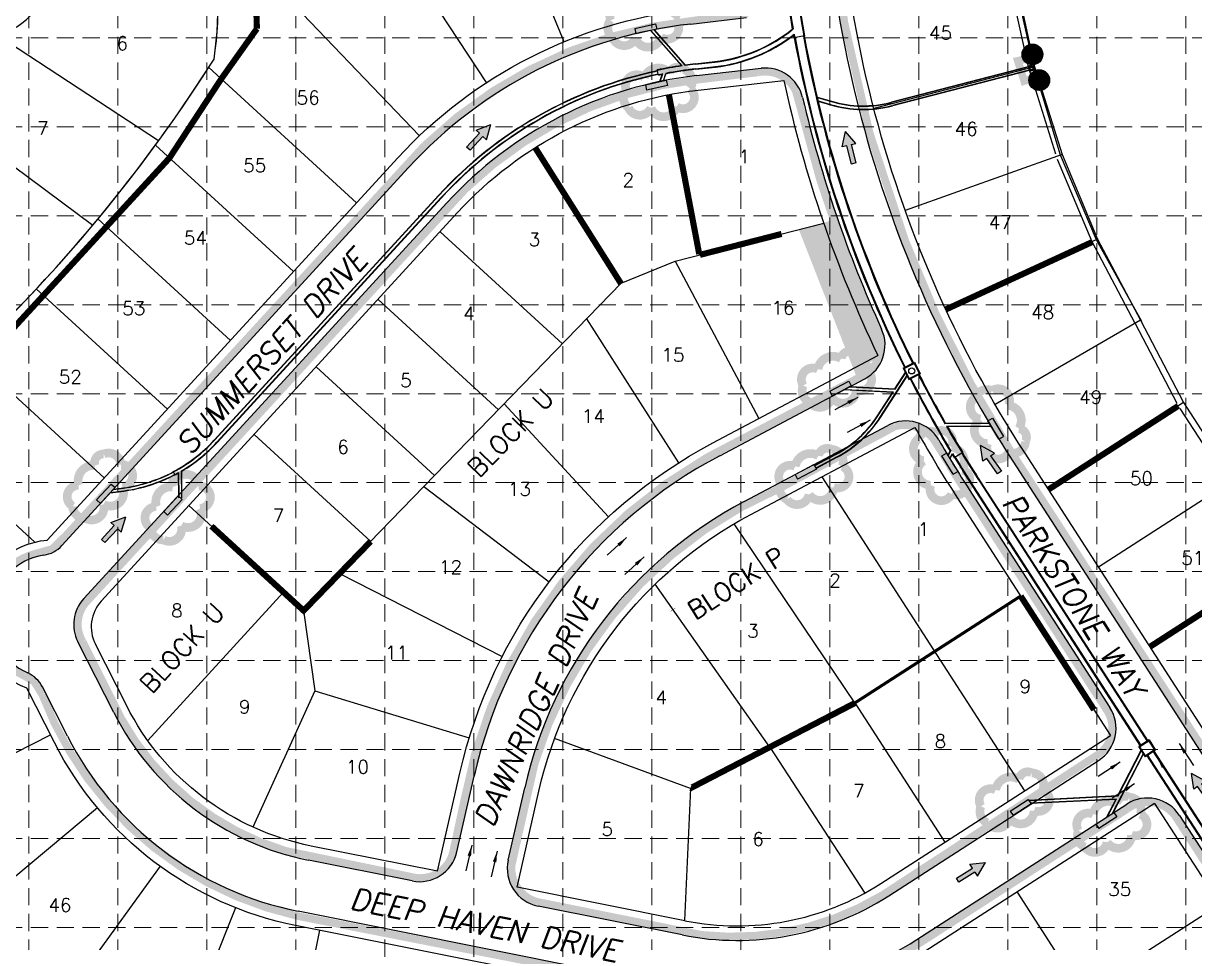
# Model space of a CAD drawing. Header units: inches. Extents: x 3477 to 7207, y 2621 to 4955.
# Drawn here: x 5339 to 6104, y 3778 to 4379 of the extents above; entities that cross this region are included whole.
import ezdxf
from ezdxf.enums import TextEntityAlignment as Align

# ---------------------------------------------------------------- set-up
doc = ezdxf.new("R2010")
doc.units = ezdxf.units.IN
doc.header["$MEASUREMENT"] = 0
for name, pattern in [('CENTER2', [1.125, 0.75, -0.125, 0.125, -0.125]), ('DASHED2', [0.375, 0.25, -0.125]), ('HIDDEN', [0.375, 0.25, -0.125])]:
    doc.linetypes.add(name, pattern=pattern)
for name, color, linetype in [('ADJACENT', 7, 'Continuous'), ('adjoiners', 2, 'Continuous'), ('EROSION CONTROL BLANKET', 84, 'Continuous'), ('flow arrows', 1, 'Continuous'), ('GRID', 254, 'HIDDEN'), ('LEGEND', 7, 'Continuous'), ('LOT-NO', 250, 'Continuous'), ('LOTEXT', 2, 'Continuous'), ('LOTS-P', 1, 'Continuous'), ('P-TEXT', 2, 'Continuous'), ('PARCELLBLS', 250, 'Continuous'), ('paving', 250, 'Continuous'), ('RETAIN WALL', 5, 'DASHED2'), ('REVPL', 7, 'Continuous'), ('ROW-P', 1, 'Continuous'), ('SANDBAGS', 90, 'Continuous'), ('silt fence', 200, 'Continuous'), ('STORM', 5, 'Continuous'), ('TEXT', 4, 'Continuous'), ('text lat d-1.5', 3, 'Continuous')]:
    doc.layers.add(name, color=color, linetype=linetype)
doc.styles.get("Standard").update_dxf_attribs({"font": 'ARIAL.TTF'})
doc.styles.add('TEXT100', font='simplex.shx', dxfattribs={"height": 8.8})
doc.dimstyles.get("Standard").update_dxf_attribs({"dimtxt": 0.18, "dimasz": 0.18, "dimexe": 0.18, "dimexo": 0.0625, "dimgap": 0.09, "dimtad": 0, "dimtih": 1, "dimtoh": 1, "dimdec": 4, "dimzin": 0, "dimdsep": 46, "dimtxsty": 'Standard', "dimcen": 0.09, "dimadec": 0, "dimazin": 0, "dimtfac": 1, "dimtdec": 4, "dimtofl": 0, "dimtmove": 0, "dimatfit": 3, "dimfxl": 0, "dimtolj": 1, "dimtzin": 0, "dimarcsym": 0})

# ---------------------------------------------------------------- blocks, each defined once
blk = doc.blocks.new('lota')
blk.add_attdef('LOTDES', text='', height=0.0833).set_placement((0, 0), align=Align.CENTER)
at = {"flags": 1}
for tag in ['LOTAINF', 'LOTAAC', 'LOTASF']:
    blk.add_attdef(tag, text='', height=0.000000105, dxfattribs=at).set_placement((-0.0377, 0), align=Align.CENTER)
blk = doc.blocks.new('TF')
for p, q in [((0.0012, -0.0199), (0.0012, 0.0201)), ((0.0012, 0.0201), (0.1612, 0.0201)), ((0.1612, 0.0201), (0.1612, 0.0601)), ((0.1612, 0.0601), (0.2812, 0.0001)), ((0.1612, -0.0599), (0.2812, 0.0001)), ((0.1612, -0.0199), (0.0012, -0.0199)), ((0.1612, -0.0199), (0.1612, -0.0599))]:
    blk.add_line(p, q)
for points in [[(0.0012, 0.0201), (0.0012, -0.0199), (0.1612, 0.0201), (0.1612, -0.0199)], [(0.1612, -0.0599), (0.1612, 0.0601), (0.2812, 0.0001), (0.1612, 0.0601)]]:
    blk.add_solid(points)
blk = doc.blocks.new('arrow')
at = {"xscale": 192.0000000000001, "yscale": 192, "zscale": 192, "rotation": 89.54514789520785}
blk.add_blockref('TF', (-0.4, -54), dxfattribs=at)
blk = doc.blocks.new('inlet protection')
at = {"layer": 'LEGEND', "color": 170, "ltscale": 100, "const_width": 9.48}
blk.add_lwpolyline([(38, 58.5, 0.520567), (38, 58.5, 0.765195), (16.6, 47.7, 0.417879), (16.5, 28.3, 0.6649), (41, 24.6, 0.744833), (68.6, 22.2, 0.975642), (85.8, 40, 0.520567), (81.5, 61.5, 0.520567), (65.8, 60, 0.540264), (38, 58.5)], format="xyb", close=True, dxfattribs=at)

msp = doc.modelspace()

# ---------------------------------------------------------------- hatches: boundary and pattern name
at = {"layer": 'SANDBAGS'}
h = msp.add_hatch(dxfattribs=at)
h.set_pattern_fill('ANSI31', color=54, scale=4, style=0)
h.set_pattern_definition([(45, (-18195.584, -13039.85234), (-0.353553391, 0.353553391), [])])
edge = h.paths.add_edge_path()
edge.add_arc((5998.2, 4359.09), 6.79, 0, 360)
h = msp.add_hatch(dxfattribs=at)
h.set_pattern_fill('ANSI31', color=54, scale=4, style=0)
h.set_pattern_definition([(45, (-18191.11473, -13056.67943), (-0.353553391, 0.353553391), [])])
edge = h.paths.add_edge_path()
edge.add_arc((6002.67, 4342.27), 6.79, 0, 360)

# ---------------------------------------------------------------- linework, layer by layer
at = {"layer": 'adjoiners', "color": 253}
for p, q in [((5426.87, 4302.51), (5321.68, 4371.49)), ((5426.87, 4302.51), (5321.68, 4371.49)), ((5426.87, 4302.51), (5321.68, 4371.49)), ((5279.45, 4325.25), (5383.81, 4247.32)), ((5279.45, 4325.25), (5383.81, 4247.32)), ((5279.45, 4325.25), (5383.81, 4247.32))]:
    msp.add_line(p, q, dxfattribs=at)
for centre, radius, start, end in [((5230.58, 4390.98), 235.19, 351.44496, 84.05226), ((5307.39, 4419.41), 50, 278.90444, 216.5937), ((5307.39, 4419.41), 50, 278.90444, 216.5937), ((5307.39, 4419.41), 50, 278.90444, 216.5937), ((4609.52, 4895.89), 1010.03, 302.29836, 327.68775), ((5574.27, 3991.18), 347.9, 206.9066, 258.6834)]:
    msp.add_arc(centre, radius, start, end, dxfattribs=at)
at = {"layer": 'EROSION CONTROL BLANKET', "const_width": 5}
for points in [[(5873.23, 4718.88), (5871.82, 4662.36), (5867.19, 4601.49, 0.118114), (5914.98, 4237.42, 0.05144), (5983.95, 4099.66), (6281.88, 3638.75, -0.360267), (6274.98, 3584.19, -0.360267)], [(5915.72, 3468.11), (5928.11, 3482.81), (5945.34, 3500.03), (5958, 3511.22), (5972.9, 3522.83), (6007.26, 3544.74), (6192.36, 3655.9, 0.511134), (6201.97, 3689.47), (6092.35, 3859.69, 0.440891), (6060.24, 3865.5), (5931.76, 3782.37, -0.183228), (5778.74, 3744.26), (5517.54, 3795.47, -0.252769), (5350.77, 3940.44), (5345.59, 3948.8), (5339, 3952.61, -0.703025), (5346.22, 4032.46), (5357.35, 4035.56), (5366.36, 4044.42), (5600.92, 4299.61, -0.169252), (5777.7, 4381.4), (5812.16, 4386, 0.369886)]]:
    msp.add_lwpolyline(points, format="xyb", dxfattribs=at)
for points in [[(5880.32, 4145.33), (5785.26, 4095.36, 0.220975), (5626.73, 3871.15), (5619.75, 3838.91, -0.428072), (5593.78, 3820.74), (5509.88, 3838.13, -0.195674), (5402.34, 3924.96), (5377.28, 3974.94, -0.319999), (5379.15, 4000.3), (5627.33, 4270.88, -0.166764), (5780.08, 4342.64), (5818.95, 4347.35, -0.351048), (5843.64, 4334.81), (5859.28, 4277.46), (5866.73, 4255.33), (5880.63, 4217.44), (5892.4, 4188.58), (5897.31, 4178.21, -0.393242), (5887.12, 4148.98), (5881.81, 4146.09)], [(5938.24, 4100.02), (5947.81, 4084.05), (6047.12, 3929.74, -0.38956), (6042.3, 3901.86), (5900.19, 3809.18, -0.164134), (5781.96, 3783.13), (5674.41, 3804.73, -0.356375), (5657.66, 3828.49), (5672.8, 3895.22, -0.221063), (5832.15, 4074.79), (5908.6, 4115.85, -0.311988), (5934.44, 4106.13), (5937.19, 4101.6)]]:
    msp.add_lwpolyline(points, format="xyb", close=True, dxfattribs=at)
at = {"layer": 'EROSION CONTROL BLANKET', "const_width": 6}
for points in [[(5890.69, 4153.07), (5854.06, 4246.93)], [(5894.45, 4158.86), (5859.06, 4248.11)], [(5897.74, 4164.81), (5864.4, 4249.8)], [(5885.99, 4149.31), (5848.46, 4245.17)]]:
    msp.add_lwpolyline(points, dxfattribs=at)
at = {"layer": 'GRID', "color": 252, "linetype": 'HIDDEN', "lineweight": 0, "ltscale": 45}
for p, q in [((5341.96, 4893.76), (5341.96, 2856.5)), ((5400.16, 4893.76), (5400.16, 2856.5)), ((5458.36, 4893.76), (5458.36, 2856.5)), ((5516.56, 4893.76), (5516.56, 2856.5)), ((5574.76, 4893.76), (5574.76, 2856.5)), ((5632.96, 4893.76), (5632.96, 2856.5)), ((5691.16, 4893.76), (5691.16, 2856.5)), ((5749.36, 4893.76), (5749.36, 2856.5)), ((5807.56, 4893.76), (5807.56, 2856.5)), ((5865.76, 4893.76), (5865.76, 2856.5)), ((5923.96, 4893.76), (5923.96, 2856.5)), ((5982.16, 4893.76), (5982.16, 2856.5)), ((6040.36, 4893.76), (6040.36, 2856.5)), ((6098.56, 4893.76), (6098.56, 2856.5)), ((3537.76, 4369.96), (7146.16, 4369.96)), ((3537.76, 4311.76), (7146.16, 4311.76)), ((3537.76, 4253.56), (7146.16, 4253.56)), ((3537.76, 4195.36), (7146.16, 4195.36)), ((3537.76, 4137.16), (7146.16, 4137.16)), ((3537.76, 4078.96), (7146.16, 4078.96)), ((3537.76, 4020.76), (7146.16, 4020.76)), ((3537.76, 3962.56), (7146.16, 3962.56)), ((3537.76, 3904.36), (7146.16, 3904.36)), ((3537.76, 3846.16), (7146.16, 3846.16)), ((3537.76, 3787.96), (7146.16, 3787.96))]:
    msp.add_line(p, q, dxfattribs=at)
at = {"layer": 'LOTS-P', "color": 7}
for p, q in [((5692.1, 4367.42), (5650.39, 4468.78)), ((5641.25, 4340.63), (5573.28, 4444.57)), ((5489.87, 4418.38), (5597.45, 4305.87)), ((5556.3, 4261.96), (5459.68, 4350.53)), ((5780.79, 4227.95), (5760.63, 4332.85)), ((5515.08, 4217), (5424.84, 4299.71)), ((5729.41, 4209.54), (5673.2, 4298.17)), ((5473.86, 4172.03), (5387.24, 4251.43)), ((5610.9, 4243.1), (5690.88, 4169.78)), ((5764.74, 4223.83), (5861.77, 4248.73)), ((5729.41, 4209.54), (5764.74, 4223.83)), ((5764.74, 4223.83), (5819.31, 4120.9)), ((5432.64, 4127.06), (5346.91, 4205.65)), ((5521.71, 3995.22), (5729.41, 4209.54)), ((5570.36, 4198.87), (5649.11, 4126.68)), ((5706.75, 4186.16), (5766.82, 4091.89)), ((5391.42, 4082.1), (5303.86, 4162.36)), ((5529.82, 4154.64), (5607.34, 4083.58)), ((5652.84, 4130.53), (5720.98, 4056.63)), ((5345.88, 4040), (5257.45, 4121.06)), ((5489.28, 4110.42), (5565.57, 4040.48)), ((5860.57, 4082.78), (5993.1, 3877.31)), ((5600.35, 4076.36), (5682.31, 4014.12)), ((5446.71, 4063.98), (5521.71, 3995.22)), ((5882.19, 3934.88), (5803.12, 4052)), ((5545.26, 4019.52), (5651.57, 3965.23)), ((5826.51, 3905.84), (5751.51, 4012.55)), ((5508.63, 4007.22), (5419.79, 3910.3)), ((5882.19, 3934.88), (5990.53, 4004.76)), ((5521.71, 3995.22), (5529.1, 3942.72)), ((5529.1, 3942.72), (5630, 3911.96)), ((5882.19, 3934.88), (5774.59, 3878.77)), ((5882.19, 3934.88), (5941, 3843.7)), ((5250.52, 3860.38), (5356.21, 3914.02)), ((5774.59, 3878.77), (5685.79, 3911.6)), ((5826.51, 3905.84), (5888.67, 3810.45)), ((5774.59, 3878.77), (5770.8, 3792.41)), ((5386.93, 3866.21), (5292.39, 3787.28)), ((5427.92, 3827.95), (5352.18, 3723.4)), ((5988.22, 3811.09), (6030.77, 3745.12)), ((5477.21, 3800.86), (5427.52, 3675.75))]:
    msp.add_line(p, q, dxfattribs=at)
for points in [[(5999.65, 4350.89), (5894.53, 4323.69)], [(6017.71, 4293.63), (5915.06, 4256.91)], [(6040.86, 4238.23), (5941.56, 4192.22)], [(6068.92, 4185.15), (5973.81, 4130.14)], [(6096.97, 4131.37), (6008.67, 4074.41)], [(6129.72, 4080.6), (6041.42, 4023.65)], [(6163.32, 4028.5), (6075.02, 3971.55)], [(5529.1, 3942.72), (5488.56, 3853.63)], [(6030.77, 3745.12), (6120.62, 3803.08)], [(5532.16, 3786.11), (5504.97, 3650.26)]]:
    msp.add_lwpolyline(points, dxfattribs=at)
at = {"layer": 'paving', "color": 7, "linetype": 'Continuous'}
for p, q in [((5999.67, 4349.74), (5986.68, 4407.81)), ((6016.49, 4293.2), (5999.67, 4349.74)), ((6040.16, 4237.74), (6016.49, 4293.2)), ((6069.69, 4184.31), (6040.16, 4237.74))]:
    msp.add_line(p, q, dxfattribs=at)
at = {"layer": 'paving', "color": 7}
for p, q in [((5774.79, 4378.98), (5811.34, 4383.14)), ((5778.63, 4345.2), (5820.79, 4349.99)), ((5363.69, 4037.78), (5590.33, 4285.03)), ((5377.98, 4003.06), (5615.39, 4262.06)), ((5793.75, 4096.6), (5888.57, 4146.87)), ((5879.74, 4142.18), (5867.37, 4135.63)), ((5809.68, 4066.56), (5903.69, 4116.4)), ((5985.39, 4092.99), (6279.21, 3637.47)), ((5956.81, 4074.56), (6048.92, 3931.76)), ((5397.62, 3928.55), (5374.12, 3974.86)), ((5367.3, 3913.16), (5351.01, 3945.27)), ((5904.27, 3808.71), (6041.47, 3897.2)), ((5621.87, 3837.35), (5633.13, 3886.84)), ((5655.51, 3831.95), (5666.28, 3879.3)), ((5922.7, 3780.13), (6059.9, 3868.63)), ((6094.46, 3861.17), (6204.66, 3690.32)), ((5592.59, 3818.38), (5524.9, 3831.93)), ((5762.49, 3749.71), (5518.23, 3798.59)), ((5769.16, 3783.05), (5674.99, 3801.89))]:
    msp.add_line(p, q, dxfattribs=at)
for centre, radius, start, end in [((6643.37, 4517.42), 783, 175.57361, 212.82361), ((5808.2, 4085.32), 295.56, 96.49069, 137.49), ((5823.62, 4325.16), 25, 13.19923, 96.49), ((5808.2, 4085.32), 261.56, 96.49069, 137.49), ((6643.37, 4517.42), 817, 193.19923, 204.44679), ((5876.86, 4168.96), 25, 297.93111, 24.44679), ((5915.4, 4094.31), 25, 30.16548, 117.93111), ((6643.37, 4517.42), 817, 210.16548, 212.82361), ((5942.23, 3816.52), 317, 117.93025, 167.18361), ((5942.23, 3816.52), 283, 117.93025, 167.18361), ((5357.85, 3991.46), 40.5, 98.46393, 245.92778), ((5396.41, 3986.17), 25, 137.49, 206.90667), ((5560.81, 4011.37), 183, 206.90833, 258.68361), ((6027.91, 3918.21), 25, 302.82361, 32.82361), ((5560.81, 4011.37), 217, 206.90833, 258.68361), ((6073.45, 3847.62), 25, 32.82361, 122.82361), ((5597.5, 3842.9), 25, 258.68361, 347.18361), ((5679.89, 3826.41), 25, 167.18361, 258.68361), ((5805.07, 3962.49), 183, 258.68361, 302.82361), ((5805.07, 3962.49), 217, 258.68361, 302.82361)]:
    msp.add_arc(centre, radius, start, end, dxfattribs=at)
at = {"layer": 'paving', "color": 7, "linetype": 'Continuous'}
for centre, start, end in [((5348.94, 4051.3), 278.46393, 317.49), ((5333.17, 3936.22), 26.90667, 65.92778)]:
    msp.add_arc(centre, 20, start, end, dxfattribs=at)
at = {"layer": 'RETAIN WALL', "color": 4}
for points, const_width in [([(5491.18, 4375.92), (5489.87, 4418.38)], 4), ([(5351.55, 4201.39), (5392.77, 4246.36), (5433.99, 4291.33), (5467.84, 4343.05), (5491.18, 4375.92)], 4), ([(5780.38, 4228.42), (5760.56, 4332.57)], 4), ([(5729.33, 4208.99), (5673.21, 4297.93)], 4), ([(5780.79, 4227.95), (5834.21, 4241.66)], 4), ([(5941.56, 4192.22), (6037.32, 4236.36)], 4), ([(6008.67, 4074.41), (6093.61, 4129.2)], 4), ([(5461.45, 4050.46), (5521.71, 3995.22), (5545.26, 4019.52), (5565.57, 4040.48)], 4), ([(6075.02, 3971.55), (6159.96, 4026.34)], 4), ([(5990.53, 4004.76), (5882.27, 3934.94)], 2), ([(6038.5, 3930.39), (5990.53, 4004.76)], 4), ([(5763.17, 3995.96), (5763.31, 3995.76)], 4), ([(5882.33, 3934.85), (5774.76, 3879.1), (5774.61, 3879.15)], 4)]:
    msp.add_lwpolyline(points, dxfattribs=dict(at, const_width=const_width))
at = {"layer": 'RETAIN WALL', "color": 4, "const_width": 4, "elevation": 609}
msp.add_lwpolyline([(5178.73, 4035.05), (5264.79, 4114.33), (5310.33, 4156.43), (5351.55, 4201.39)], dxfattribs=at)
at = {"layer": 'REVPL', "color": 1, "linetype": 'CENTER2'}
msp.add_line((5997.71, 4350.39), (5997.72, 4350.37), dxfattribs=at)
at = {"layer": 'REVPL'}
for points in [[(5195.94, 4073.53, 0.097157), (5463.17, 4356.01, 0.427606), (5254.96, 4624.92, 0.06292), (5302.08, 4793.96)], [(5986.83, 4409.54), (5999.65, 4350.89), (6017.71, 4293.63), (6040.86, 4238.23), (6068.92, 4185.15), (6096.97, 4131.37), (6472.01, 3549.95), (6422.6, 3520.45), (6365.67, 3526.14), (6297.47, 3561.73), (6280.06, 3579.68, -0.473363), (6203.22, 3588.43), (6194.31, 3603.2), (6021.42, 3498.9, 0.056998), (5954.15, 3447.05, 0.00802), (5943.47, 3436.34), (5807.47, 3589.72), (5506.01, 3650.05, -0.229842), (5264.04, 3833.75)]]:
    msp.add_lwpolyline(points, format="xyb", dxfattribs=at)
at = {"layer": 'ROW-P', "color": 7}
for p, q in [((5948.83, 4069.41), (6049.34, 3913.59)), ((6078.07, 3869.05), (6191.37, 3693.4)), ((5771.03, 3792.36), (5661.25, 3814.33))]:
    msp.add_line(p, q, dxfattribs=at)
for points in [[(6285.9, 3644.62), (5993.37, 4098.14, -0.16398), (5872.18, 4577.11), (5883.11, 4718.26)], [(6078.07, 3869.05), (5927.85, 3772.15, -0.195014), (5760.63, 3740.39), (5516.36, 3789.27, -0.229837), (5358.83, 3908.86), (5340.76, 3944.47, -0.807175), (5354.03, 4041.31), (5583.32, 4291.45, -0.180827), (5773.72, 4388.42), (5826.08, 4394.38)], [(5389.43, 4001.5), (5622.39, 4255.64, -0.180826), (5779.71, 4335.76), (5835.68, 4342.13)], [(5609.26, 3824.73), (5623.87, 3888.95, -0.218279), (5789.3, 4104.99), (5897.12, 4162.15)], [(5661.25, 3814.33), (5675.55, 3877.19, -0.21828), (5814.13, 4058.16), (5921.43, 4115.05)], [(5609.26, 3824.73), (5526.76, 3841.24, -0.229834), (5406.09, 3932.85), (5385.57, 3973.29)], [(5771.03, 3792.36, 0.195014), (5899.12, 3816.69), (6049.34, 3913.59)]]:
    msp.add_lwpolyline(points, format="xyb", dxfattribs=at)
for centre, radius, start, end in [((6643.37, 4517.42), 826.5, 192.24461, 205.45738), ((6643.37, 4517.42), 826.5, 209.13238, 212.82361), ((5407.86, 3984.6), 25, 137.49, 206.90667)]:
    msp.add_arc(centre, radius, start, end, dxfattribs=at)
at = {"layer": 'SANDBAGS', "color": 54}
for centre in [(5998.2, 4359.09), (6002.67, 4342.27)]:
    msp.add_circle(centre, 6.79, dxfattribs=at)
at = {"layer": 'silt fence', "color": 200, "const_width": 5}
msp.add_lwpolyline([(5994.23, 4356.14), (5988.66, 4354.95), (5992.83, 4341.64), (5997.8, 4343.23)], dxfattribs=at)
at = {"layer": 'STORM'}
for p, q in [((5995.78, 4349.88), (5982.87, 4408.89)), ((5738.17, 4376.06), (5751.86, 4379.02)), ((5738.17, 4376.06), (5738.91, 4372.64)), ((5752.6, 4375.6), (5738.91, 4372.64)), ((5748.42, 4374.77), (5768.7, 4351.78)), ((5748.63, 4374.81), (5769.17, 4351.53)), ((5750.62, 4375.21), (5771.25, 4351.83)), ((5750.82, 4375.25), (5771.21, 4352.14)), ((5751.86, 4379.02), (5752.6, 4375.6)), ((5849.29, 4371.25), (5842.25, 4369.96)), ((5777.75, 4352.97), (5790.54, 4354.42)), ((5777.79, 4352.65), (5790.57, 4354.11)), ((5778.13, 4349.67), (5790.91, 4351.12)), ((5778.16, 4349.35), (5790.95, 4350.81)), ((5995.5, 4350.97), (5906.07, 4327.82)), ((5995.56, 4350.75), (5906.13, 4327.6)), ((5995.78, 4349.88), (6013.27, 4294.16)), ((5745.15, 4339.22), (5758.84, 4342.17)), ((5753.72, 4345.41), (5752.97, 4348.97)), ((5754.72, 4341.35), (5756.25, 4345.93)), ((5754.93, 4341.39), (5756.57, 4346.32)), ((5756.92, 4341.8), (5758.56, 4346.7)), ((5757.12, 4341.84), (5758.64, 4346.39)), ((5758.84, 4342.17), (5759.58, 4338.75)), ((5996.06, 4348.81), (5906.63, 4325.66)), ((5996.12, 4348.59), (5906.69, 4325.44)), ((5745.15, 4339.22), (5745.89, 4335.8)), ((5759.58, 4338.75), (5745.89, 4335.8)), ((5856.89, 4331.11), (5866.81, 4328.21)), ((5857.42, 4331.2), (5866.87, 4328.43)), ((6037.23, 4236.55), (6014.62, 4290.4)), ((5463.32, 4106.84), (5610.07, 4266.94)), ((5463.48, 4106.7), (5610.23, 4266.79)), ((5464.96, 4105.34), (5611.7, 4265.44)), ((5465.12, 4105.2), (5611.87, 4265.29)), ((6065.45, 4183.15), (6037.23, 4236.55)), ((6065.45, 4183.15), (6092.53, 4130.88)), ((5908.36, 4140.31), (5915.54, 4151.42)), ((5908.48, 4140.09), (5915.65, 4151.21)), ((5913.72, 4153.95), (5921.19, 4157.68)), ((5913.72, 4153.95), (5917.45, 4146.49)), ((5914.39, 4153.73), (5920.96, 4157)), ((5914.39, 4153.73), (5917.67, 4147.16)), ((5917.45, 4146.49), (5924.91, 4150.21)), ((5917.67, 4147.16), (5924.24, 4150.44)), ((5920.96, 4157), (5924.24, 4150.44)), ((5921.19, 4157.68), (5924.91, 4150.21)), ((5865.73, 4138.72), (5878.1, 4145.28)), ((5878.1, 4145.28), (5879.74, 4142.18)), ((5898.69, 4121.69), (5916.57, 4149.38)), ((5898.86, 4121.58), (5916.67, 4149.16)), ((5865.73, 4138.72), (5867.37, 4135.63)), ((5879.74, 4142.18), (5867.37, 4135.63)), ((5875.21, 4139.78), (5907, 4138.19)), ((5875.57, 4139.97), (5907.37, 4138.39)), ((5878.61, 4141.58), (5908.48, 4140.09)), ((5878.97, 4141.78), (5908.36, 4140.31)), ((5897.03, 4122.76), (5907, 4138.19)), ((5897.21, 4122.65), (5907.37, 4138.39)), ((6094.7, 4127.52), (6468.57, 3547.9)), ((5969.15, 4119.36), (5972.16, 4121.14)), ((5972.16, 4121.14), (5979.28, 4109.09)), ((5970.16, 4117.64), (5940.99, 4117.51)), ((5970.04, 4117.85), (5941.49, 4117.72)), ((5971.2, 4115.88), (5942, 4115.75)), ((5971.32, 4115.68), (5942.74, 4115.54)), ((5976.27, 4107.3), (5969.15, 4119.36)), ((5976.27, 4107.3), (5979.28, 4109.09)), ((5869.57, 4097.56), (5855.71, 4090.21)), ((5869.66, 4097.37), (5855.81, 4090.03)), ((5939.1, 4096.45), (5942.09, 4098.26)), ((5942.09, 4098.26), (5949.35, 4086.28)), ((5942.99, 4096.77), (5944.5, 4099.51)), ((5943.12, 4096.57), (5944.93, 4099.85)), ((5944.17, 4094.83), (5945.98, 4098.1)), ((5944.29, 4094.62), (5945.8, 4097.35)), ((5952.68, 4098.68), (5947.06, 4095.27)), ((5843.03, 4084.24), (5855.4, 4090.8)), ((5855.4, 4090.8), (5857.04, 4087.7)), ((5870.49, 4095.82), (5856.63, 4088.47)), ((5870.59, 4095.63), (5856.73, 4088.29)), ((5946.35, 4084.47), (5939.1, 4096.45)), ((5436.46, 4086.16), (5437.6, 4084)), ((5440.08, 4069.07), (5439.99, 4085.29)), ((5440.26, 4069.07), (5440.16, 4085.64)), ((5442.02, 4069.08), (5441.92, 4086.66)), ((5442.2, 4069.08), (5442.1, 4086.51)), ((5843.03, 4084.24), (5844.67, 4081.15)), ((5857.04, 4087.7), (5844.67, 4081.15)), ((5946.35, 4084.47), (5949.35, 4086.28)), ((5386.38, 4067.72), (5395.84, 4078.04)), ((5398.42, 4075.68), (5388.96, 4065.36)), ((5395.46, 4072.45), (5404.19, 4073.64)), ((5395.84, 4078.04), (5398.42, 4075.68)), ((5397.33, 4074.48), (5403.95, 4075.39)), ((5397.52, 4074.69), (5403.92, 4075.57)), ((5959.34, 4076.18), (6068.84, 3906.42)), ((5959.76, 4076.45), (6069.26, 3906.69)), ((5963.96, 4079.16), (6073.46, 3909.4)), ((5964.38, 4079.44), (6073.88, 3909.67)), ((5386.38, 4067.72), (5388.96, 4065.36)), ((5395.27, 4072.24), (5404.21, 4073.47)), ((5430.25, 4060.08), (5439.71, 4070.4)), ((5442.29, 4068.03), (5432.83, 4057.71)), ((5439.71, 4070.4), (5442.29, 4068.03)), ((5430.25, 4060.08), (5432.83, 4057.71)), ((6050.65, 3862.67), (6070.96, 3902.22)), ((6051.02, 3862.91), (6071.09, 3902)), ((6054.07, 3874.19), (6069.57, 3904.37)), ((6054.22, 3873.99), (6069.7, 3904.16)), ((6072.88, 3900.69), (6167.44, 3754.1)), ((6073.27, 3900.94), (6167.82, 3754.35)), ((6077.05, 3903.38), (6171.6, 3756.79)), ((6077.43, 3903.63), (6171.99, 3757.04)), ((5983.68, 3864.14, -599), (5995.44, 3871.73, -599)), ((5997.34, 3868.79, -599), (5985.57, 3861.2, -599)), ((5995.44, 3871.73, -599), (5997.34, 3868.79, -599)), ((5995.71, 3871.32), (6054.07, 3874.19)), ((5995.84, 3871.11), (6054.22, 3873.99)), ((5996.94, 3869.4), (6053.29, 3872.18)), ((5997.07, 3869.2), (6052.92, 3871.96)), ((6046.92, 3860.26), (6052.92, 3871.96)), ((6047.29, 3860.5), (6053.29, 3872.18)), ((5983.68, 3864.14, -599), (5985.57, 3861.2, -599)), ((6039.73, 3855.62), (6051.49, 3863.21)), ((6053.39, 3860.27), (6041.62, 3852.68)), ((6051.49, 3863.21), (6053.39, 3860.27)), ((6039.73, 3855.62), (6041.62, 3852.68))]:
    msp.add_line(p, q, dxfattribs=at)
at = {"layer": 'STORM', "color": 5, "linetype": 'Continuous'}
for p, q in [((5738.17, 4376.06), (5751.86, 4379.02)), ((5738.17, 4376.06), (5738.91, 4372.64)), ((5751.86, 4379.02), (5752.6, 4375.6)), ((5745.15, 4339.22), (5758.84, 4342.17)), ((5758.84, 4342.17), (5759.58, 4338.75)), ((5745.15, 4339.22), (5745.89, 4335.8)), ((5865.73, 4138.72), (5878.1, 4145.28)), ((5878.1, 4145.28), (5879.74, 4142.18)), ((5865.73, 4138.72), (5867.37, 4135.63)), ((5867.37, 4135.64), (5879.74, 4142.2)), ((5969.15, 4119.36), (5972.16, 4121.14)), ((5976.27, 4107.3), (5969.15, 4119.36)), ((5976.27, 4107.3), (5979.28, 4109.09)), ((5939.1, 4096.45), (5942.09, 4098.26)), ((5843.03, 4084.24), (5855.4, 4090.8)), ((5855.4, 4090.8), (5857.04, 4087.7)), ((5946.35, 4084.47), (5939.1, 4096.45)), ((5843.03, 4084.24), (5844.67, 4081.15)), ((5946.35, 4084.47), (5949.35, 4086.28)), ((5386.38, 4067.72), (5395.84, 4078.04)), ((5395.84, 4078.04), (5398.42, 4075.68)), ((5386.38, 4067.72), (5388.96, 4065.36)), ((5430.25, 4060.08), (5439.71, 4070.4)), ((5439.71, 4070.4), (5442.29, 4068.03)), ((5430.25, 4060.08), (5432.83, 4057.71)), ((5983.68, 3864.14, -599), (5995.44, 3871.73, -599)), ((5995.44, 3871.73, -599), (5997.34, 3868.79, -599)), ((5983.68, 3864.14, -599), (5985.57, 3861.2, -599)), ((6039.73, 3855.62), (6051.49, 3863.21)), ((6051.49, 3863.21), (6053.39, 3860.27)), ((6039.73, 3855.62), (6041.62, 3852.68))]:
    msp.add_line(p, q, dxfattribs=at)
at = {"layer": 'STORM', "color": 5}
for p, q in [((5752.6, 4375.6), (5738.91, 4372.64)), ((5759.58, 4338.75), (5745.89, 4335.8)), ((5972.16, 4121.14), (5979.28, 4109.09)), ((5942.09, 4098.26), (5949.35, 4086.28)), ((5857.04, 4087.7), (5844.67, 4081.15)), ((5398.42, 4075.68), (5388.96, 4065.36)), ((5442.29, 4068.03), (5432.83, 4057.71)), ((5997.34, 3868.79, -599), (5985.57, 3861.2, -599)), ((6053.39, 3860.27), (6041.62, 3852.68))]:
    msp.add_line(p, q, dxfattribs=at)
at = {"layer": 'STORM', "linetype": 'Continuous'}
for p, q in [((6074.45, 3910.63), (6067.73, 3906.29)), ((6072.07, 3899.57), (6067.73, 3906.29)), ((6074.3, 3909.94), (6068.42, 3906.15)), ((6072.22, 3900.26), (6068.42, 3906.15)), ((6074.3, 3909.94), (6078.1, 3904.06)), ((6074.45, 3910.63), (6078.79, 3903.91)), ((6078.79, 3903.91), (6072.07, 3899.57)), ((6078.1, 3904.06), (6072.22, 3900.26))]:
    msp.add_line(p, q, dxfattribs=at)
for points in [[(5996.26, 4348.09), (5999.64, 4348.99), (5998.74, 4352.38), (5995.35, 4351.47)], [(5996.61, 4348.7), (5995.97, 4351.12), (5998.38, 4351.76), (5999.03, 4349.35)]]:
    msp.add_lwpolyline(points, close=True, dxfattribs=at)
msp.add_circle((5997.5, 4350.23), 1, dxfattribs=at)
at = {"layer": 'STORM'}
msp.add_circle((5919.32, 4152.08), 2, dxfattribs=at)
for centre, radius, start, end in [((6643.37, 4517.42), 814.58, 176.32512, 190.0211), ((6643.37, 4517.42), 814, 176.28447, 190.02415), ((6643.37, 4517.42), 808, 183.20471, 190.42932), ((6643.37, 4517.42), 807.42, 183.20808, 190.42932), ((5779.44, 4451.97), 98.18, 276.49, 308.9959), ((5779.44, 4451.97), 98.5, 276.49, 309.27887), ((5779.44, 4451.97), 101.5, 276.49, 308.33922), ((6643.37, 4517.42), 814, 190.2648, 190.42932), ((5779.44, 4451.97), 101.82, 276.49, 307.87445), ((6643.37, 4517.42), 814.58, 190.31179, 190.42932), ((6643.37, 4517.42), 814.29, 190.42932, 206.51458), ((6643.37, 4517.42), 813.75, 190.42932, 206.51457), ((6643.37, 4517.42), 808.25, 190.42932, 198.70869), ((6643.37, 4517.42), 807.71, 190.42932, 198.71075), ((5808.2, 4085.32), 269.38, 98.43151, 101.83111), ((5808.2, 4085.32), 269.06, 98.34152, 101.83111), ((5808.2, 4085.32), 266.06, 96.49069, 100.75407), ((5808.2, 4085.32), 265.74, 96.49069, 100.74819), ((5808.2, 4085.32), 269.38, 96.49069, 97.89224), ((5808.2, 4085.32), 269.06, 96.49069, 97.89306), ((5808.2, 4085.32), 268.78, 101.83111, 137.49), ((5808.2, 4085.32), 268.56, 101.83111, 137.49), ((5808.2, 4085.32), 266.56, 101.83111, 137.49), ((5808.2, 4085.32), 266.34, 101.83111, 137.49), ((5808.2, 4085.32), 266.06, 101.18926, 101.83111), ((5808.2, 4085.32), 265.74, 101.27323, 101.83111), ((5887.58, 4399.24), 74, 253.69364, 284.51349), ((5887.58, 4399.24), 73.77, 253.69364, 284.51349), ((5887.58, 4399.24), 76.23, 253.69364, 284.51349), ((5887.58, 4399.24), 76, 253.69364, 284.51349), ((6643.37, 4517.42), 808.25, 198.70869, 206.51452), ((6643.37, 4517.42), 807.71, 198.71075, 206.51451), ((6643.37, 4517.42), 807.71, 207.03519, 209.66005), ((6643.37, 4517.42), 814.29, 207.03105, 210.87832), ((6643.37, 4517.42), 813.75, 207.03139, 210.87329), ((6643.37, 4517.42), 808.25, 207.03485, 209.65558), ((5834.94, 4162.86), 73.91, 297.93111, 327.14288), ((5834.94, 4162.86), 74.12, 297.93111, 327.14288), ((5834.94, 4162.86), 75.88, 297.93111, 327.14288), ((5834.94, 4162.86), 76.09, 297.93111, 327.14288), ((6643.37, 4517.42), 808.25, 209.79887, 211.22677), ((6643.37, 4517.42), 807.71, 209.8377, 211.22677), ((5390.5, 4173.59), 98.78, 297.72831, 317.49), ((5390.5, 4173.59), 99, 297.72831, 317.49), ((5390.5, 4173.59), 101, 300.59934, 317.49), ((5390.5, 4173.59), 101.22, 300.64468, 317.49), ((6643.37, 4517.42), 814.29, 211.05563, 211.22677), ((6643.37, 4517.42), 813.75, 211.01658, 211.22677), ((6643.37, 4517.42), 808.5, 211.22677, 212.82361), ((6643.37, 4517.42), 808, 211.22677, 212.82361), ((6643.37, 4517.42), 814, 211.22677, 212.82361), ((6643.37, 4517.42), 813.5, 211.22677, 212.82361), ((5390.5, 4173.59), 98.94, 277.79511, 297.72831), ((5390.5, 4173.59), 99.12, 277.79511, 297.72831), ((5390.5, 4173.59), 99.12, 277.79511, 297.72831), ((5390.5, 4173.59), 100.88, 277.79511, 297.72831), ((5390.5, 4173.59), 101.06, 277.79511, 297.72831), ((5390.5, 4173.59), 101, 297.72831, 299.4502), ((5390.5, 4173.59), 101.22, 297.72831, 299.26444)]:
    msp.add_arc(centre, radius, start, end, dxfattribs=at)
at = {"layer": 'text lat d-1.5'}
for p, q in [((5857.42, 4328.87), (5866.24, 4326.29)), ((5858.08, 4328.44), (5866.18, 4326.07))]:
    msp.add_line(p, q, dxfattribs=at)

# ---------------------------------------------------------------- block references
at = {"zscale": 0.40203368584298}
for p, xscale, yscale, rotation in [((5644.21, 4313.21), 0.4020336858429953, 0.40203368584298, 317.2209439167718), ((5876.02, 4308.7), 0.4020336858435099, 0.402033685843504, 14.69697006562869), ((5964.31, 4103.24), 0.4020336858434818, 0.4020336858434916, 35.54918891084171), ((5405.43, 4056.55), 0.4020336858429953, 0.40203368584298, 317.2209439167718), ((6102.16, 3888.67), 0.4020336858434818, 0.4020336858435201, 35.54918891084171), ((5967.6, 3830.44), 0.402033685843062, 0.4020336858428948, 302.7772322481867)]:
    msp.add_blockref('arrow', p, dxfattribs=dict(at, xscale=xscale, yscale=yscale, rotation=rotation))
at = {"layer": 'flow arrows', "color": 1, "zscale": 0.6}
for p, xscale, yscale, rotation in [((5716.24, 4351.76), 0.600000000001047, 0.6000000000003638, 7.592459546823228), ((5726.45, 4306.25), 0.600000000001047, 0.6000000000003622, 7.592459546823228), ((5849.51, 4112.17), 0.6000000000010237, 0.6000000000003638, 21.35423308485548), ((5941.5, 4138.01), 0.6000000000001767, 0.5999999999999659, 291.3542330848871), ((5904.35, 4110.75), 0.6000000000001767, 0.5999999999999659, 291.3542330848871), ((5385.07, 4036.7), 0.6000000000010938, 0.6000000000002768, 47.36960392566269), ((5834.7, 4048.56), 0.6000000000010237, 0.6000000000003638, 21.35423308485548), ((5435.89, 4022.73), 0.6000000000010938, 0.6000000000002762, 47.36960392566269), ((5965.76, 3836.93), 0.6000000000010237, 0.6000000000003638, 21.35423308485548), ((6029.52, 3821), 0.6000000000010237, 0.6000000000003638, 21.35423308485548)]:
    msp.add_blockref('inlet protection', p, dxfattribs=dict(at, xscale=xscale, yscale=yscale, rotation=rotation))
at = {"layer": 'LOT-NO'}
ref = msp.add_blockref('lota', (5938.1, 4368.82), dxfattribs=dict(at, xscale=105.6422569027636, yscale=105.6422569027609, zscale=105.6422569027611))
ref.add_attrib('LOTDES', '45', dxfattribs={"layer": 'PARCELLBLS', "height": 8.8, "style": 'TEXT100'}).set_placement((5938.1, 4368.82), align=Align.CENTER)
at = {"layer": 'LOT-NO', "color": 7}
ref = msp.add_blockref('lota', (5524.68, 4326.4), dxfattribs=dict(at, xscale=105.6422569027636, yscale=105.6422569027609, zscale=105.6422569027611))
ref.add_attrib('LOTDES', '56', dxfattribs={"layer": 'PARCELLBLS', "height": 8.8, "style": 'TEXT100'}).set_placement((5524.68, 4326.4), align=Align.CENTER)
at = {"layer": 'LOT-NO'}
ref = msp.add_blockref('lota', (5954.82, 4305.93), dxfattribs=dict(at, xscale=105.6422569027636, yscale=105.6422569027609, zscale=105.6422569027611))
ref.add_attrib('LOTDES', '46', dxfattribs={"layer": 'PARCELLBLS', "height": 8.8, "style": 'TEXT100'}).set_placement((5954.82, 4305.93), align=Align.CENTER)
ref = msp.add_blockref('lota', (5809.89, 4287.88), dxfattribs=dict(at, xscale=105.6422569027636, yscale=105.6422569027609, zscale=105.6422569027611))
ref.add_attrib('LOTDES', '1', dxfattribs={"layer": 'PARCELLBLS', "height": 8.8, "style": 'TEXT100'}).set_placement((5809.89, 4287.88), align=Align.CENTER)
at = {"layer": 'LOT-NO', "color": 7}
ref = msp.add_blockref('lota', (5489.73, 4282.07), dxfattribs=dict(at, xscale=105.6422569027636, yscale=105.6422569027609, zscale=105.6422569027611))
ref.add_attrib('LOTDES', '55', dxfattribs={"layer": 'PARCELLBLS', "height": 8.8, "style": 'TEXT100'}).set_placement((5489.73, 4282.07), align=Align.CENTER)
at = {"layer": 'LOT-NO'}
ref = msp.add_blockref('lota', (5734, 4272.53), dxfattribs=dict(at, xscale=105.6422569027636, yscale=105.6422569027609, zscale=105.6422569027611))
ref.add_attrib('LOTDES', '2', dxfattribs={"layer": 'PARCELLBLS', "height": 8.8, "style": 'TEXT100'}).set_placement((5734, 4272.53), align=Align.CENTER)
ref = msp.add_blockref('lota', (5977.15, 4244.81), dxfattribs=dict(at, xscale=105.6422569027636, yscale=105.6422569027609, zscale=105.6422569027611))
ref.add_attrib('LOTDES', '47', dxfattribs={"layer": 'PARCELLBLS', "height": 8.8, "style": 'TEXT100'}).set_placement((5977.15, 4244.81), align=Align.CENTER)
ref = msp.add_blockref('lota', (5450.93, 4234.7), dxfattribs=dict(at, xscale=105.6422569027636, yscale=105.6422569027609, zscale=105.6422569027611))
ref.add_attrib('LOTDES', '54', dxfattribs={"layer": 'PARCELLBLS', "height": 8.8, "style": 'TEXT100'}).set_placement((5450.93, 4234.7), align=Align.CENTER)
ref = msp.add_blockref('lota', (5672.67, 4233.67), dxfattribs=dict(at, xscale=105.6422569027636, yscale=105.6422569027609, zscale=105.6422569027611))
ref.add_attrib('LOTDES', '3', dxfattribs={"layer": 'PARCELLBLS', "height": 8.8, "style": 'TEXT100'}).set_placement((5672.67, 4233.67), align=Align.CENTER)
ref = msp.add_blockref('lota', (5410.74, 4188.58), dxfattribs=dict(at, xscale=105.6422569027636, yscale=105.6422569027609, zscale=105.6422569027611))
ref.add_attrib('LOTDES', '53', dxfattribs={"layer": 'PARCELLBLS', "height": 8.8, "style": 'TEXT100'}).set_placement((5410.74, 4188.58), align=Align.CENTER)
ref = msp.add_blockref('lota', (5835.11, 4188.86), dxfattribs=dict(at, xscale=105.6422569027636, yscale=105.6422569027609, zscale=105.6422569027611))
ref.add_attrib('LOTDES', '16', dxfattribs={"layer": 'PARCELLBLS', "height": 8.8, "style": 'TEXT100'}).set_placement((5835.11, 4188.86), align=Align.CENTER)
ref = msp.add_blockref('lota', (5629.81, 4185.17), dxfattribs=dict(at, xscale=105.6422569027636, yscale=105.6422569027609, zscale=105.6422569027611))
ref.add_attrib('LOTDES', '4', dxfattribs={"layer": 'PARCELLBLS', "height": 8.8, "style": 'TEXT100'}).set_placement((5629.81, 4185.17), align=Align.CENTER)
ref = msp.add_blockref('lota', (6004.9, 4185.94), dxfattribs=dict(at, xscale=105.6422569027636, yscale=105.6422569027609, zscale=105.6422569027611))
ref.add_attrib('LOTDES', '48', dxfattribs={"layer": 'PARCELLBLS', "height": 8.8, "style": 'TEXT100'}).set_placement((6004.9, 4185.94), align=Align.CENTER)
ref = msp.add_blockref('lota', (5763.2, 4158.11), dxfattribs=dict(at, xscale=105.6422569027636, yscale=105.6422569027609, zscale=105.6422569027611))
ref.add_attrib('LOTDES', '15', dxfattribs={"layer": 'PARCELLBLS', "height": 8.8, "style": 'TEXT100'}).set_placement((5763.2, 4158.11), align=Align.CENTER)
ref = msp.add_blockref('lota', (5369.18, 4143.72), dxfattribs=dict(at, xscale=105.6422569027636, yscale=105.6422569027609, zscale=105.6422569027611))
ref.add_attrib('LOTDES', '52', dxfattribs={"layer": 'PARCELLBLS', "height": 8.8, "style": 'TEXT100'}).set_placement((5369.18, 4143.72), align=Align.CENTER)
ref = msp.add_blockref('lota', (5588.66, 4141.51), dxfattribs=dict(at, xscale=105.6422569027636, yscale=105.6422569027609, zscale=105.6422569027611))
ref.add_attrib('LOTDES', '5', dxfattribs={"layer": 'PARCELLBLS', "height": 8.8, "style": 'TEXT100'}).set_placement((5588.66, 4141.51), align=Align.CENTER)
ref = msp.add_blockref('lota', (6036.25, 4130.47), dxfattribs=dict(at, xscale=105.6422569027636, yscale=105.6422569027609, zscale=105.6422569027611))
ref.add_attrib('LOTDES', '49', dxfattribs={"layer": 'PARCELLBLS', "height": 8.8, "style": 'TEXT100'}).set_placement((6036.25, 4130.47), align=Align.CENTER)
ref = msp.add_blockref('lota', (5711.14, 4118.07), dxfattribs=dict(at, xscale=105.6422569027636, yscale=105.6422569027609, zscale=105.6422569027611))
ref.add_attrib('LOTDES', '14', dxfattribs={"layer": 'PARCELLBLS', "height": 8.8, "style": 'TEXT100'}).set_placement((5711.14, 4118.07), align=Align.CENTER)
ref = msp.add_blockref('lota', (5547.5, 4097.84), dxfattribs=dict(at, xscale=105.6422569027636, yscale=105.6422569027609, zscale=105.6422569027611))
ref.add_attrib('LOTDES', '6', dxfattribs={"layer": 'PARCELLBLS', "height": 8.8, "style": 'TEXT100'}).set_placement((5547.5, 4097.84), align=Align.CENTER)
ref = msp.add_blockref('lota', (6069.5, 4077.38), dxfattribs=dict(at, xscale=105.6422569027636, yscale=105.6422569027609, zscale=105.6422569027611))
ref.add_attrib('LOTDES', '50', dxfattribs={"layer": 'PARCELLBLS', "height": 8.8, "style": 'TEXT100'}).set_placement((6069.5, 4077.38), align=Align.CENTER)
ref = msp.add_blockref('lota', (5662.86, 4070.4), dxfattribs=dict(at, xscale=105.6422569027636, yscale=105.6422569027609, zscale=105.6422569027611))
ref.add_attrib('LOTDES', '13', dxfattribs={"layer": 'PARCELLBLS', "height": 8.8, "style": 'TEXT100'}).set_placement((5662.86, 4070.4), align=Align.CENTER)
ref = msp.add_blockref('lota', (5505.33, 4053.09), dxfattribs=dict(at, xscale=105.6422569027636, yscale=105.6422569027609, zscale=105.6422569027611))
ref.add_attrib('LOTDES', '7', dxfattribs={"layer": 'PARCELLBLS', "height": 8.8, "style": 'TEXT100'}).set_placement((5505.33, 4053.09), align=Align.CENTER)
ref = msp.add_blockref('lota', (5927.04, 4044.09), dxfattribs=dict(at, xscale=105.6422569027636, yscale=105.6422569027609, zscale=105.6422569027611))
ref.add_attrib('LOTDES', '1', dxfattribs={"layer": 'PARCELLBLS', "height": 8.8, "style": 'TEXT100'}).set_placement((5927.04, 4044.09), align=Align.CENTER)
ref = msp.add_blockref('lota', (5617.72, 4019.31), dxfattribs=dict(at, xscale=105.6422569027636, yscale=105.6422569027609, zscale=105.6422569027611))
ref.add_attrib('LOTDES', '12', dxfattribs={"layer": 'PARCELLBLS', "height": 8.8, "style": 'TEXT100'}).set_placement((5617.72, 4019.31), align=Align.CENTER)
ref = msp.add_blockref('lota', (6103.11, 4025.28), dxfattribs=dict(at, xscale=105.6422569027636, yscale=105.6422569027609, zscale=105.6422569027611))
ref.add_attrib('LOTDES', '51', dxfattribs={"layer": 'PARCELLBLS', "height": 8.8, "style": 'TEXT100'}).set_placement((6103.11, 4025.28), align=Align.CENTER)
ref = msp.add_blockref('lota', (5869.12, 4010.57), dxfattribs=dict(at, xscale=105.6422569027636, yscale=105.6422569027609, zscale=105.6422569027611))
ref.add_attrib('LOTDES', '2', dxfattribs={"layer": 'PARCELLBLS', "height": 8.8, "style": 'TEXT100'}).set_placement((5869.12, 4010.57), align=Align.CENTER)
ref = msp.add_blockref('lota', (5438.87, 3990.87), dxfattribs=dict(at, xscale=105.6422569027636, yscale=105.6422569027609, zscale=105.6422569027611))
ref.add_attrib('LOTDES', '8', dxfattribs={"layer": 'PARCELLBLS', "height": 8.8, "style": 'TEXT100'}).set_placement((5438.87, 3990.87), align=Align.CENTER)
ref = msp.add_blockref('lota', (5815.5, 3977.55), dxfattribs=dict(at, xscale=105.6422569027636, yscale=105.6422569027609, zscale=105.6422569027611))
ref.add_attrib('LOTDES', '3', dxfattribs={"layer": 'PARCELLBLS', "height": 8.8, "style": 'TEXT100'}).set_placement((5815.5, 3977.55), align=Align.CENTER)
ref = msp.add_blockref('lota', (5582.54, 3963.3), dxfattribs=dict(at, xscale=105.6422569027636, yscale=105.6422569027609, zscale=105.6422569027611))
ref.add_attrib('LOTDES', '11', dxfattribs={"layer": 'PARCELLBLS', "height": 8.8, "style": 'TEXT100'}).set_placement((5582.54, 3963.3), align=Align.CENTER)
ref = msp.add_blockref('lota', (5993.52, 3941.24), dxfattribs=dict(at, xscale=105.6422569027636, yscale=105.6422569027609, zscale=105.6422569027611))
ref.add_attrib('LOTDES', '9', dxfattribs={"layer": 'PARCELLBLS', "height": 8.8, "style": 'TEXT100'}).set_placement((5993.52, 3941.24), align=Align.CENTER)
ref = msp.add_blockref('lota', (5483.21, 3927.92), dxfattribs=dict(at, xscale=105.6422569027636, yscale=105.6422569027609, zscale=105.6422569027611))
ref.add_attrib('LOTDES', '9', dxfattribs={"layer": 'PARCELLBLS', "height": 8.8, "style": 'TEXT100'}).set_placement((5483.21, 3927.92), align=Align.CENTER)
ref = msp.add_blockref('lota', (5755.59, 3934.05), dxfattribs=dict(at, xscale=105.6422569027636, yscale=105.6422569027609, zscale=105.6422569027611))
ref.add_attrib('LOTDES', '4', dxfattribs={"layer": 'PARCELLBLS', "height": 8.8, "style": 'TEXT100'}).set_placement((5755.59, 3934.05), align=Align.CENTER)
ref = msp.add_blockref('lota', (5938.05, 3905.47), dxfattribs=dict(at, xscale=105.6422569027636, yscale=105.6422569027609, zscale=105.6422569027611))
ref.add_attrib('LOTDES', '8', dxfattribs={"layer": 'PARCELLBLS', "height": 8.8, "style": 'TEXT100'}).set_placement((5938.05, 3905.47), align=Align.CENTER)
ref = msp.add_blockref('lota', (5556.94, 3888.63), dxfattribs=dict(at, xscale=105.6422569027636, yscale=105.6422569027609, zscale=105.6422569027611))
ref.add_attrib('LOTDES', '10', dxfattribs={"layer": 'PARCELLBLS', "height": 8.8, "style": 'TEXT100'}).set_placement((5556.94, 3888.63), align=Align.CENTER)
ref = msp.add_blockref('lota', (5884.78, 3872.96), dxfattribs=dict(at, xscale=105.6422569027636, yscale=105.6422569027609, zscale=105.6422569027611))
ref.add_attrib('LOTDES', '7', dxfattribs={"layer": 'PARCELLBLS', "height": 8.8, "style": 'TEXT100'}).set_placement((5884.78, 3872.96), align=Align.CENTER)
ref = msp.add_blockref('lota', (5720.23, 3847.86), dxfattribs=dict(at, xscale=105.6422569027636, yscale=105.6422569027609, zscale=105.6422569027611))
ref.add_attrib('LOTDES', '5', dxfattribs={"layer": 'PARCELLBLS', "height": 8.8, "style": 'TEXT100'}).set_placement((5720.23, 3847.86), align=Align.CENTER)
ref = msp.add_blockref('lota', (5818.92, 3841.36), dxfattribs=dict(at, xscale=105.6422569027636, yscale=105.6422569027609, zscale=105.6422569027611))
ref.add_attrib('LOTDES', '6', dxfattribs={"layer": 'PARCELLBLS', "height": 8.8, "style": 'TEXT100'}).set_placement((5818.92, 3841.36), align=Align.CENTER)
ref = msp.add_blockref('lota', (6055.31, 3808.55), dxfattribs=dict(at, xscale=105.6422569027636, yscale=105.6422569027609, zscale=105.6422569027611))
ref.add_attrib('LOTDES', '35', dxfattribs={"layer": 'PARCELLBLS', "height": 8.8, "style": 'TEXT100'}).set_placement((6055.31, 3808.55), align=Align.CENTER)
ref = msp.add_blockref('lota', (5362.35, 3798.2), dxfattribs=dict(at, xscale=105.6422569027636, yscale=105.6422569027609, zscale=105.6422569027611))
ref.add_attrib('LOTDES', '46', dxfattribs={"layer": 'PARCELLBLS', "height": 8.8, "style": 'TEXT100'}).set_placement((5362.35, 3798.2), align=Align.CENTER)

# ---------------------------------------------------------------- texts
at = {"layer": 'ADJACENT', "style": 'TEXT100'}
for s, p in [('6', (5399.38, 4361.95)), ('7', (5347.41, 4306.45))]:
    msp.add_text(s, height=8.8, dxfattribs=at).set_placement(p)
at = {"layer": 'adjoiners', "color": 253, "style": 'TEXT100'}
for s, p in [('6', (5399.38, 4361.95)), ('6', (5399.38, 4361.95)), ('7', (5347.41, 4306.45)), ('7', (5347.41, 4306.45))]:
    msp.add_text(s, height=8.8, dxfattribs=at).set_placement(p)
at = {"layer": 'LOTEXT', "color": 7, "style": 'TEXT100'}
for s, rotation, p in [('BLOCK U', 45.89889, (5636.3, 4081.54)), ('BLOCK P', 32.82361, (5777.83, 3988.82)), ('BLOCK U', 47.49, (5422.37, 3940.23))]:
    msp.add_text(s, height=12, rotation=rotation, dxfattribs=at).set_placement(p)
at = {"layer": 'TEXT', "color": 7, "style": 'TEXT100', "oblique": 10}
for s, rotation, p in [('SUMMERSET DRIVE ', 47.49, (5447.73, 4096.35)), ('PARKSTONE WAY ', 302.82361, (5977.72, 4065.75)), ('DAWNRIDGE DRIVE', 65.52136, (5645.4, 3852.62)), ('DEEP HAVEN DRIVE ', 348.68361, (5551.34, 3800.34))]:
    msp.add_text(s, height=14, rotation=rotation, dxfattribs=at).set_placement(p)

# ---------------------------------------------------------------- leaders
at = {"layer": 'P-TEXT', "color": 7}
for points in [[(5884.11, 4134.76), (5868.99, 4126.62)], [(5892.17, 4119.79), (5877.05, 4111.65)], [(5732.92, 4043), (5720.23, 4031.43)], [(5744.37, 4030.44), (5731.68, 4018.87)], [(6094.09, 3908.3), (6103.54, 3893.96)], [(6079.89, 3898.95), (6089.34, 3884.61)], [(6055.65, 3896.11), (6041.22, 3886.8)], [(6064.87, 3881.83), (6050.43, 3872.52)], [(5631.7, 3841.74), (5627.78, 3825.02)], [(5648.25, 3837.86), (5644.33, 3821.14)]]:
    msp.add_leader(points, dimstyle='Standard', override={"dimscale": 40, "dimtxt": 0.08, "dimexe": 0.05, "dimexo": 0.05, "dimgap": 0.09, "dimtad": 0, "dimtih": 0, "dimtoh": 0, "dimdec": 2, "dimpost": "'", "dimcen": 0, "dimadec": 2, "dimtdec": 2, "dimtmove": 2}, dxfattribs=at)

doc.saveas('drawing.dxf')
